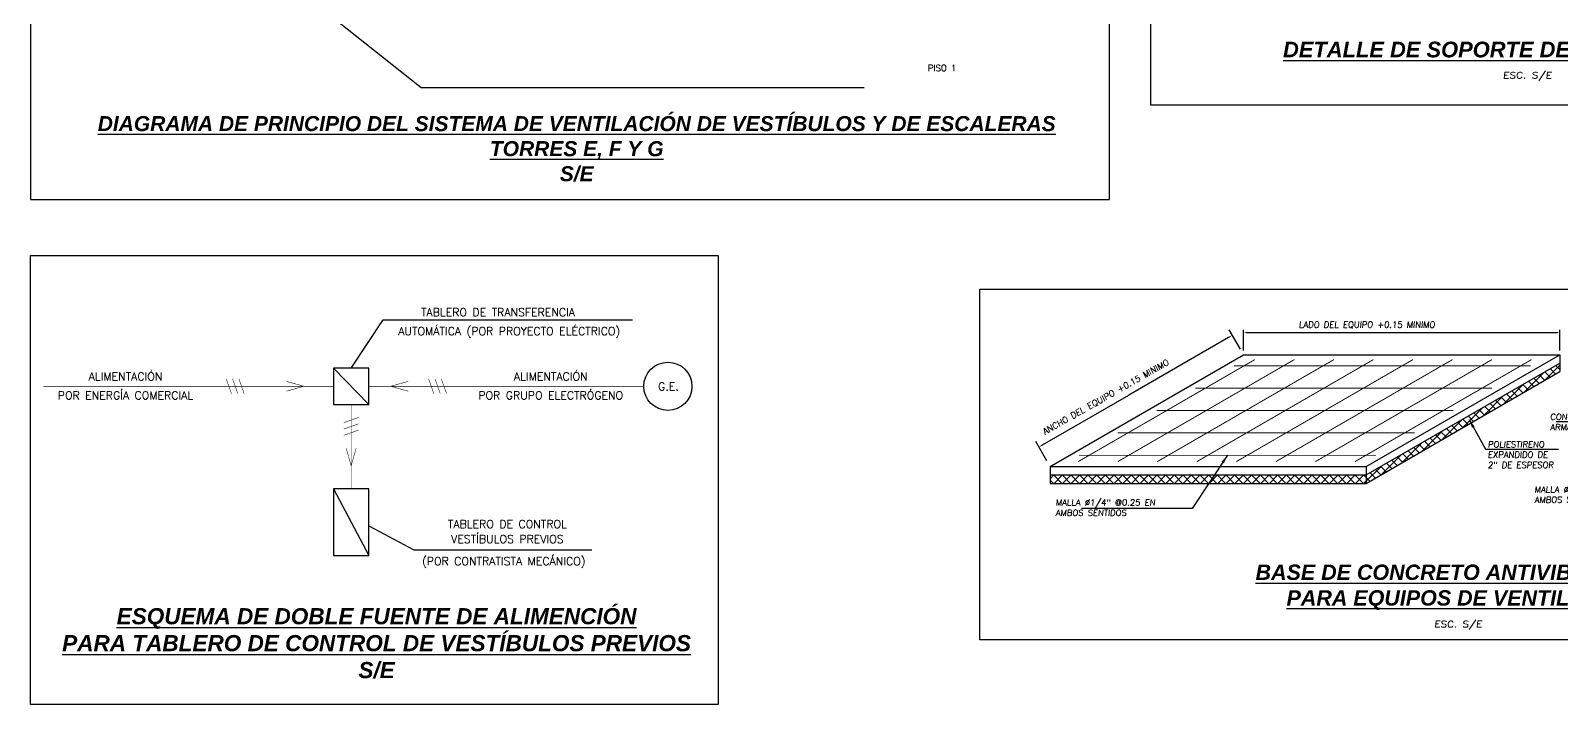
# Model space of a CAD drawing. Header units: millimetres. Extents: x 226473.3 to 226526.2, y 8187907.9 to 8187996.4.
# Drawn here: x 226474.08 to 226505.65, y 8187957.63 to 8187971.51 of the extents above; entities that cross this region are included whole.
import ezdxf
from ezdxf.enums import TextEntityAlignment as Align

# ---------------------------------------------------------------- set-up
doc = ezdxf.new("R2010")
doc.units = ezdxf.units.MM
doc.linetypes.add('HIDDEN2', pattern=[0.1875, 0.125, -0.0625])
for name, color, linetype in [('L-01_CASCO-CONT', 252, 'Continuous'), ('L-03_EQUIP-ACCES', 160, 'Continuous'), ('L-04_EQ-MED-CONT', 191, 'Continuous'), ('L-05_EQ-MED-SEGM', 191, 'HIDDEN2'), ('L-06_EQ-FIN-CONT', 141, 'Continuous'), ('L4 Linea mediana', 191, 'Continuous'), ('TX-01_PRIMA', 12, 'Continuous'), ('TX-03_PRINC', 150, 'Continuous')]:
    doc.layers.add(name, color=color, linetype=linetype)
doc.styles.add('75-NOTAS', font='romans.shx', dxfattribs={"height": 0.15})
doc.styles.add('M9_NUM-LAM', font='', dxfattribs={"height": 0.35})
doc.styles.add('P-R', font='romans.shx', dxfattribs={"width": 1.2, "oblique": 5, "height": 0.2})
doc.styles.add('ROMANS', font='romans.shx', dxfattribs={"width": 0.8})
doc.styles.get("Standard").update_dxf_attribs({"font": 'arial.ttf'})
doc.styles.get('M9_NUM-LAM').set_extended_font_data('Zurich UBlkEx BT')
doc.dimstyles.get("Standard").update_dxf_attribs({"dimtxt": 0.18, "dimasz": 0.18, "dimexe": 0.18, "dimexo": 0.0625, "dimgap": 0.09, "dimtad": 0, "dimtih": 1, "dimtoh": 1, "dimdec": 4, "dimzin": 0, "dimdsep": 46, "dimtxsty": 'Standard', "dimcen": 0.09, "dimadec": 0, "dimazin": 0, "dimtfac": 1, "dimtdec": 4, "dimtofl": 0, "dimtmove": 0, "dimatfit": 3, "dimfxl": 1, "dimtolj": 1, "dimtzin": 0, "dimarcsym": 0})

# ---------------------------------------------------------------- blocks, each defined once
blk = doc.blocks.new('A$Cefdf0de0')
at = {"layer": 'L-04_EQ-MED-CONT'}
for p, q in [((6.145, -2.438), (6.824, -3.135)), ((6.145, -4.753), (6.824, -6.03))]:
    blk.add_line(p, q, dxfattribs=at)
at = {"layer": 'L-04_EQ-MED-CONT', "ltscale": 1.5, "const_width": 0.0102}
for points in [[(4.188, -2.928), (4.088, -2.644)], [(4.311, -2.928), (4.21, -2.644)], [(4.432, -2.928), (4.331, -2.644)], [(8.071, -2.928), (7.971, -2.644)], [(8.194, -2.928), (8.094, -2.644)], [(8.315, -2.928), (8.214, -2.644)], [(6.344, -3.483), (6.628, -3.382)], [(6.344, -3.605), (6.628, -3.505)], [(6.344, -3.726), (6.628, -3.625)]]:
    blk.add_lwpolyline(points, dxfattribs=at)
at = {"layer": 'L-04_EQ-MED-CONT'}
for points in [[(6.145, -3.135), (6.824, -3.135), (6.824, -2.438), (6.145, -2.438)], [(6.145, -6.03), (6.824, -6.03), (6.824, -4.753), (6.145, -4.753)]]:
    blk.add_lwpolyline(points, close=True, dxfattribs=at)
at = {"layer": 'L-05_EQ-MED-SEGM', "ltscale": 1.5, "const_width": 0.0102}
for points in [[(6.145, -2.786), (0.577, -2.786)], [(6.824, -2.786), (12.1, -2.786)], [(6.485, -4.753), (6.485, -3.135)]]:
    blk.add_lwpolyline(points, dxfattribs=at)
at = {"layer": 'L-05_EQ-MED-SEGM', "linetype": 'ByBlock', "ltscale": 1.5, "const_width": 0.0102}
for points in [[(5.579, -2.786), (5.241, -2.692)], [(5.579, -2.786), (5.241, -2.88)], [(7.241, -2.786), (7.579, -2.692)], [(7.241, -2.786), (7.579, -2.88)]]:
    blk.add_lwpolyline(points, dxfattribs=at)
at = {"layer": 'L-06_EQ-FIN-CONT', "linetype": 'ByBlock'}
for points in [[(6.485, -2.438), (7.098, -1.509), (11.88, -1.509)], [(6.824, -5.462), (7.688, -5.919), (11.102, -5.919)]]:
    blk.add_lwpolyline(points, dxfattribs=at)
at = {"layer": 'L4 Linea mediana'}
blk.add_lwpolyline([(0.334, -0.278), (13.529, -0.278), (13.529, -8.884), (0.334, -8.884)], close=True, dxfattribs=at)
at = {"layer": 'L4 Linea mediana', "ltscale": 1.5, "const_width": 0.0102}
for points in [[(6.485, -4.312), (6.39, -3.974)], [(6.485, -4.312), (6.579, -3.974)]]:
    blk.add_lwpolyline(points, dxfattribs=at)
at = {"layer": 'L4 Linea mediana'}
blk.add_circle((12.562, -2.786), 0.462, dxfattribs=at)
at = {"layer": 'TX-01_PRIMA', "style": '75-NOTAS'}
for s, height, p in [('TABLERO DE TRANSFERENCIA', 0.15354, (9.302, -1.366)), ('AUTOMÁTICA (POR PROYECTO ELÉCTRICO)', 0.15354, (9.518, -1.729)), ('ALIMENTACIÓN', 0.15354, (2.155, -2.597)), ('ALIMENTACIÓN', 0.15354, (10.314, -2.597)), ('POR ENERGÍA COMERCIAL', 0.15354, (2.155, -2.96)), ('POR GRUPO ELECTRÓGENO', 0.15354, (10.314, -2.96)), ('G.E.', 0.1535, (12.572, -2.788)), ('TABLERO DE CONTROL', 0.15354, (9.482, -5.427)), ('VESTÍBULOS PREVIOS', 0.15354, (9.482, -5.715)), ('(POR CONTRATISTA MECÁNICO)', 0.15354, (9.413, -6.139))]:
    blk.add_text(s, height=height, dxfattribs=at).set_placement(p, align=Align.MIDDLE_CENTER)
at = {"layer": 'TX-03_PRINC', "ltscale": 1.5, "insert": (6.972, -7.039), "char_height": 0.30967, "attachment_point": 2, "style": 'M9_NUM-LAM'}
blk.add_mtext('{\\fArial|b1|i1|c0|p34;\\LESQUEMA DE DOBLE FUENTE DE ALIMENCIÓN\\PPARA TABLERO DE CONTROL DE VESTÍBULOS PREVIOS\\P\\lS/E}', dxfattribs=at)

msp = doc.modelspace()

# ---------------------------------------------------------------- linework, layer by layer
at = {"layer": 'L-01_CASCO-CONT', "ltscale": 1.5}
for p, q in [((226480.373, 8187971.7313), (226482.1333, 8187970.3392)), ((226482.1333, 8187970.3392), (226491.2688, 8187970.3392))]:
    msp.add_line(p, q, dxfattribs=at)
at = {"layer": 'L-03_EQUIP-ACCES'}
for p, q in [((226495.0999, 8187962.5273), (226499.0898, 8187964.8308)), ((226499.0898, 8187964.8308), (226505.6116, 8187964.8308)), ((226501.6217, 8187962.5273), (226505.6116, 8187964.8308)), ((226505.6116, 8187964.8308), (226505.6116, 8187964.4828)), ((226501.6217, 8187962.1792), (226505.6116, 8187964.4828)), ((226495.0999, 8187962.5273), (226501.6217, 8187962.5273)), ((226495.0999, 8187962.5273), (226495.0999, 8187962.1792)), ((226501.6217, 8187962.5273), (226501.6217, 8187962.1792)), ((226495.0999, 8187962.1792), (226501.6217, 8187962.1792))]:
    msp.add_line(p, q, dxfattribs=at)
at = {"layer": 'L-04_EQ-MED-CONT'}
for p, q in [((226501.6217, 8187962.3532), (226505.6116, 8187964.6568)), ((226495.0999, 8187962.3532), (226501.6217, 8187962.3532))]:
    msp.add_line(p, q, dxfattribs=at)
at = {"layer": 'L-04_EQ-MED-CONT', "ltscale": 0.1, "elevation": -0.0001}
msp.add_lwpolyline([(226512.5668, 8187969.9762), (226497.1806, 8187969.9762), (226497.1846, 8187981.9239), (226512.5709, 8187981.9239)], close=True, dxfattribs=at)
at = {"layer": 'L-04_EQ-MED-CONT'}
msp.add_lwpolyline([(226493.6498, 8187966.1782), (226514.135, 8187966.1782), (226514.135, 8187958.9534), (226493.6498, 8187958.9534)], close=True, dxfattribs=at)
at = {"layer": 'L-04_EQ-MED-CONT', "color": 191, "linetype": 'HIDDEN2', "ltscale": 0.09, "const_width": 0.0196}
for points in [[(226495.6816, 8187962.6277), (226499.3234, 8187964.7303)], [(226496.4968, 8187962.6277), (226500.1386, 8187964.7303)], [(226497.312, 8187962.6277), (226500.9538, 8187964.7303)], [(226498.1272, 8187962.6277), (226501.769, 8187964.7303)], [(226498.9424, 8187962.6277), (226502.5843, 8187964.7303)], [(226499.7577, 8187962.6277), (226503.3995, 8187964.7303)], [(226500.5729, 8187962.6277), (226504.2147, 8187964.7303)], [(226501.3881, 8187962.6277), (226505.0299, 8187964.7303)], [(226498.8917, 8187964.6004), (226505.0116, 8187964.6004)], [(226498.0938, 8187964.1397), (226504.2137, 8187964.1397)], [(226497.2958, 8187963.679), (226503.4157, 8187963.679)], [(226496.4978, 8187963.2183), (226502.6177, 8187963.2183)], [(226495.6999, 8187962.7576), (226501.8198, 8187962.7576)]]:
    msp.add_lwpolyline(points, dxfattribs=at)
at = {"layer": 'L-06_EQ-FIN-CONT'}
for p, q in [((226499.0244, 8187964.9441), (226498.7935, 8187965.344)), ((226499.0898, 8187964.9146), (226499.0898, 8187965.3431)), ((226505.6116, 8187964.9146), (226505.6116, 8187965.3431)), ((226498.7834, 8187965.1871), (226496.7223, 8187963.9971)), ((226499.1441, 8187965.2888), (226505.5573, 8187965.2888)), ((226504.8766, 8187964.0584), (226505.2883, 8187964.4701)), ((226505.2998, 8187964.3027), (226505.1895, 8187964.4131)), ((226505.2968, 8187964.301), (226505.6116, 8187964.6158)), ((226505.4124, 8187964.3678), (226505.3021, 8187964.4781)), ((226505.525, 8187964.4328), (226505.4147, 8187964.5431)), ((226505.6116, 8187964.5238), (226505.5273, 8187964.6081)), ((226504.4563, 8187963.8158), (226504.8681, 8187964.2275)), ((226504.7368, 8187963.9777), (226504.6265, 8187964.088)), ((226504.8494, 8187964.0427), (226504.7391, 8187964.153)), ((226504.962, 8187964.1077), (226504.8517, 8187964.218)), ((226505.0746, 8187964.1727), (226504.9643, 8187964.283)), ((226505.1872, 8187964.2377), (226505.0769, 8187964.3481)), ((226494.9446, 8187962.9708), (226496.7223, 8187963.9971)), ((226504.0361, 8187963.5731), (226504.4478, 8187963.9849)), ((226504.1738, 8187963.6526), (226504.0635, 8187963.763)), ((226504.2864, 8187963.7176), (226504.1761, 8187963.828)), ((226504.399, 8187963.7827), (226504.2887, 8187963.893)), ((226504.5116, 8187963.8477), (226504.4013, 8187963.958)), ((226504.6242, 8187963.9127), (226504.5139, 8187964.023)), ((226503.1956, 8187963.0879), (226503.6074, 8187963.4996)), ((226503.7234, 8187963.3926), (226503.6131, 8187963.5029)), ((226503.6159, 8187963.3305), (226504.0276, 8187963.7423)), ((226503.836, 8187963.4576), (226503.7257, 8187963.5679)), ((226503.9486, 8187963.5226), (226503.8383, 8187963.6329)), ((226504.0612, 8187963.5876), (226503.9509, 8187963.698)), ((226502.7754, 8187962.8453), (226503.1871, 8187963.257)), ((226503.1604, 8187963.0675), (226503.05, 8187963.1779)), ((226503.273, 8187963.1326), (226503.1626, 8187963.2429)), ((226503.3856, 8187963.1976), (226503.2752, 8187963.3079)), ((226503.4982, 8187963.2626), (226503.3878, 8187963.3729)), ((226503.6108, 8187963.3276), (226503.5004, 8187963.4379)), ((226495.0345, 8187962.6405), (226494.8036, 8187963.0405)), ((226502.3552, 8187962.6027), (226502.7669, 8187963.0144)), ((226502.5974, 8187962.7425), (226502.487, 8187962.8528)), ((226502.71, 8187962.8075), (226502.5996, 8187962.9178)), ((226502.8226, 8187962.8725), (226502.7122, 8187962.9828)), ((226502.9352, 8187962.9375), (226502.8248, 8187963.0478)), ((226503.0478, 8187963.0025), (226502.9374, 8187963.1129)), ((226501.6217, 8187962.2244), (226501.9264, 8187962.5292)), ((226502.0344, 8187962.4174), (226501.924, 8187962.5278)), ((226501.9349, 8187962.36), (226502.3467, 8187962.7718)), ((226502.147, 8187962.4824), (226502.0366, 8187962.5928)), ((226502.2596, 8187962.5475), (226502.1492, 8187962.6578)), ((226502.3722, 8187962.6125), (226502.2618, 8187962.7228)), ((226502.4848, 8187962.6775), (226502.3744, 8187962.7878)), ((226495.0999, 8187962.2743), (226495.1789, 8187962.3532)), ((226495.3457, 8187962.1792), (226495.1717, 8187962.3532)), ((226495.1825, 8187962.1792), (226495.3565, 8187962.3532)), ((226495.5233, 8187962.1792), (226495.3493, 8187962.3532)), ((226495.3601, 8187962.1792), (226495.5341, 8187962.3532)), ((226495.7009, 8187962.1792), (226495.5269, 8187962.3532)), ((226495.5377, 8187962.1792), (226495.7117, 8187962.3532)), ((226495.8786, 8187962.1792), (226495.7045, 8187962.3532)), ((226495.7153, 8187962.1792), (226495.8893, 8187962.3532)), ((226496.0562, 8187962.1792), (226495.8821, 8187962.3532)), ((226495.8929, 8187962.1792), (226496.0669, 8187962.3532)), ((226496.2338, 8187962.1792), (226496.0598, 8187962.3532)), ((226496.0705, 8187962.1792), (226496.2445, 8187962.3532)), ((226496.4114, 8187962.1792), (226496.2374, 8187962.3532)), ((226496.2481, 8187962.1792), (226496.4222, 8187962.3532)), ((226496.589, 8187962.1792), (226496.415, 8187962.3532)), ((226496.4257, 8187962.1792), (226496.5998, 8187962.3532)), ((226496.7666, 8187962.1792), (226496.5926, 8187962.3532)), ((226496.6034, 8187962.1792), (226496.7774, 8187962.3532)), ((226496.9442, 8187962.1792), (226496.7702, 8187962.3532)), ((226496.781, 8187962.1792), (226496.955, 8187962.3532)), ((226497.1218, 8187962.1792), (226496.9478, 8187962.3532)), ((226496.9586, 8187962.1792), (226497.1326, 8187962.3532)), ((226497.2994, 8187962.1792), (226497.1254, 8187962.3532)), ((226497.1362, 8187962.1792), (226497.3102, 8187962.3532)), ((226497.4771, 8187962.1792), (226497.303, 8187962.3532)), ((226497.3138, 8187962.1792), (226497.4878, 8187962.3532)), ((226497.6547, 8187962.1792), (226497.4806, 8187962.3532)), ((226497.4914, 8187962.1792), (226497.6654, 8187962.3532)), ((226497.8323, 8187962.1792), (226497.6583, 8187962.3532)), ((226497.669, 8187962.1792), (226497.8431, 8187962.3532)), ((226498.0099, 8187962.1792), (226497.8359, 8187962.3532)), ((226497.8466, 8187962.1792), (226498.0207, 8187962.3532)), ((226498.1875, 8187962.1792), (226498.0135, 8187962.3532)), ((226498.0243, 8187962.1792), (226498.1983, 8187962.3532)), ((226498.3651, 8187962.1792), (226498.1911, 8187962.3532)), ((226498.2019, 8187962.1792), (226498.3759, 8187962.3532)), ((226498.5427, 8187962.1792), (226498.3687, 8187962.3532)), ((226498.3795, 8187962.1792), (226498.5535, 8187962.3532)), ((226498.7203, 8187962.1792), (226498.5463, 8187962.3532)), ((226498.5571, 8187962.1792), (226498.7311, 8187962.3532)), ((226498.898, 8187962.1792), (226498.7239, 8187962.3532)), ((226498.7347, 8187962.1792), (226498.9087, 8187962.3532)), ((226499.0756, 8187962.1792), (226498.9015, 8187962.3532)), ((226498.9123, 8187962.1792), (226499.0863, 8187962.3532)), ((226499.2532, 8187962.1792), (226499.0792, 8187962.3532)), ((226499.0899, 8187962.1792), (226499.2639, 8187962.3532)), ((226499.4308, 8187962.1792), (226499.2568, 8187962.3532)), ((226499.2675, 8187962.1792), (226499.4416, 8187962.3532)), ((226499.6084, 8187962.1792), (226499.4344, 8187962.3532)), ((226499.4451, 8187962.1792), (226499.6192, 8187962.3532)), ((226499.786, 8187962.1792), (226499.612, 8187962.3532)), ((226499.6228, 8187962.1792), (226499.7968, 8187962.3532)), ((226499.9636, 8187962.1792), (226499.7896, 8187962.3532)), ((226499.8004, 8187962.1792), (226499.9744, 8187962.3532)), ((226500.1412, 8187962.1792), (226499.9672, 8187962.3532)), ((226499.978, 8187962.1792), (226500.152, 8187962.3532)), ((226500.3189, 8187962.1792), (226500.1448, 8187962.3532)), ((226500.1556, 8187962.1792), (226500.3296, 8187962.3532)), ((226500.4965, 8187962.1792), (226500.3224, 8187962.3532)), ((226500.3332, 8187962.1792), (226500.5072, 8187962.3532)), ((226500.6741, 8187962.1792), (226500.5001, 8187962.3532)), ((226500.5108, 8187962.1792), (226500.6848, 8187962.3532)), ((226500.8517, 8187962.1792), (226500.6777, 8187962.3532)), ((226500.6884, 8187962.1792), (226500.8625, 8187962.3532)), ((226501.0293, 8187962.1792), (226500.8553, 8187962.3532)), ((226500.866, 8187962.1792), (226501.0401, 8187962.3532)), ((226501.2069, 8187962.1792), (226501.0329, 8187962.3532)), ((226501.0437, 8187962.1792), (226501.2177, 8187962.3532)), ((226501.3845, 8187962.1792), (226501.2105, 8187962.3532)), ((226501.2213, 8187962.1792), (226501.3953, 8187962.3532)), ((226501.5621, 8187962.1792), (226501.3881, 8187962.3532)), ((226501.3989, 8187962.1792), (226501.5729, 8187962.3532)), ((226501.6217, 8187962.2972), (226501.5657, 8187962.3532)), ((226501.5765, 8187962.1792), (226501.6217, 8187962.2244)), ((226501.6966, 8187962.2224), (226501.6217, 8187962.2972)), ((226501.8092, 8187962.2874), (226501.6988, 8187962.3977)), ((226501.9218, 8187962.3524), (226501.8114, 8187962.4628))]:
    msp.add_line(p, q, dxfattribs=at)
at = {"layer": 'L-06_EQ-FIN-CONT', "color": 253}
msp.add_line((226495.1681, 8187962.1792), (226495.0999, 8187962.2474), dxfattribs=at)
at = {"layer": 'L-06_EQ-FIN-CONT'}
for points in [[(226498.7761, 8187965.1997), (226498.7906, 8187965.1745), (226498.8589, 8187965.2307)], [(226499.1441, 8187965.2979), (226499.1441, 8187965.2798), (226499.0898, 8187965.2888)], [(226505.5573, 8187965.2979), (226505.5573, 8187965.2798), (226505.6116, 8187965.2888)], [(226494.9373, 8187962.9834), (226494.9518, 8187962.9582), (226494.869, 8187962.9272)]]:
    msp.add_solid(points, dxfattribs=at)
at = {"layer": 'L4 Linea mediana', "linetype": 'ByBlock'}
msp.add_lwpolyline([(226496.3283, 8187996.4022), (226474.0767, 8187996.4022), (226474.0767, 8187968.0317), (226496.3283, 8187968.0317)], close=True, dxfattribs=at)

# ---------------------------------------------------------------- block references
at = {"layer": 'TX-03_PRINC', "ltscale": 1.5, "xscale": 1.074848706972025, "yscale": 1.074848706972025, "zscale": 1.074848706972025}
msp.add_blockref('A$Cefdf0de0', (226473.7173, 8187967.1743), dxfattribs=at)

# ---------------------------------------------------------------- texts
at = {"layer": 'L-03_EQUIP-ACCES', "ltscale": 1.5, "style": 'P-R', "oblique": 5, "width": 1.2}
for height, p in [(0.13361, (226504.4387, 8187970.5217, 1.0074)), (0.13104, (226503.0214, 8187959.2133, 1.1211))]:
    msp.add_text('ESC. S/E', height=height, dxfattribs=at).set_placement(p)
at = {"layer": 'TX-01_PRIMA', "linetype": 'ByBlock', "style": 'ROMANS'}
msp.add_text('PISO 1', height=0.12795, dxfattribs=at).set_placement((226492.8742, 8187970.7405), align=Align.MIDDLE)
at = {"layer": 'TX-01_PRIMA', "ltscale": 1.5, "char_height": 0.126813, "attachment_point": 1, "style": 'P-R'}
for s, insert in [('{\\Fromans.shx|c0;LADO DEL EQUIPO +0.15 MINIMO}', (226500.2304, 8187965.5126)), ('{\\Fromans|c0;CONCRETO\\PARMADO}', (226505.4133, 8187963.6131)), ('{\\Fromans|c0;POLIESTIRENO\\PEXPANDIDO DE\\P2" DE ESPESOR}', (226504.1277, 8187963.0453)), ('{\\Fromans.shx|c0;MALLA %%C1/4" @0.25 EN\\PAMBOS SENTIDOS}', (226495.2153, 8187961.8477)), ('{\\Fromans.shx|c0;MALLA %%C1/4" @0.25 EN\\PAMBOS SENTIDOS}', (226505.0901, 8187962.1164))]:
    msp.add_mtext(s, dxfattribs=dict(at, insert=insert))
at = {"layer": 'TX-01_PRIMA', "ltscale": 1.5, "insert": (226494.9297, 8187963.2882), "char_height": 0.126813, "attachment_point": 1, "rotation": 29.51123, "style": 'P-R'}
msp.add_mtext('{\\Fromans|c0;ANCHO DEL EQUIPO +0.15 MINIMO}', dxfattribs=at)
at = {"layer": 'TX-03_PRINC', "ltscale": 1.5, "attachment_point": 2, "style": 'M9_NUM-LAM'}
for s, insert, char_height in [('\\pxqc;{\\fArial|b1|i1|c0|p34;\\LDETALLE DE SOPORTE DE DUCTOS EN TECHOS}', (226505.2585, 8187971.2816, -0.0001), 0.323136), ('{\\fArial|b1|i1|c0|p34;\\LDIAGRAMA DE PRINCIPIO DEL SISTEMA DE VENTILACIÓN DE VESTÍBULOS Y DE ESCALERAS\\PTORRES E, F Y G\\P\\lS/E}', (226485.3386, 8187969.748, -0.7231), 0.3096735), ('{\\fArial|b1|i1|c0|p34;\\LBASE DE CONCRETO ANTIVIBRATORIA\\PPARA EQUIPOS DE VENTILACIÓN}', (226503.6053, 8187960.5063, -0.0001), 0.31692)]:
    msp.add_mtext(s, dxfattribs=dict(at, insert=insert, char_height=char_height))

# ---------------------------------------------------------------- leaders
at = {"layer": 'L-06_EQ-FIN-CONT'}
for points in [[(226503.7411, 8187963.497), (226504.0822, 8187962.8843), (226505.5873, 8187962.8843)], [(226507.4452, 8187963.0372), (226506.5271, 8187963.4475), (226505.5406, 8187963.4475)], [(226498.7598, 8187962.7576), (226498.0303, 8187961.6646), (226495.7493, 8187961.6646)]]:
    msp.add_leader(points, dimstyle='Standard', dxfattribs=at)

doc.saveas('drawing.dxf')
